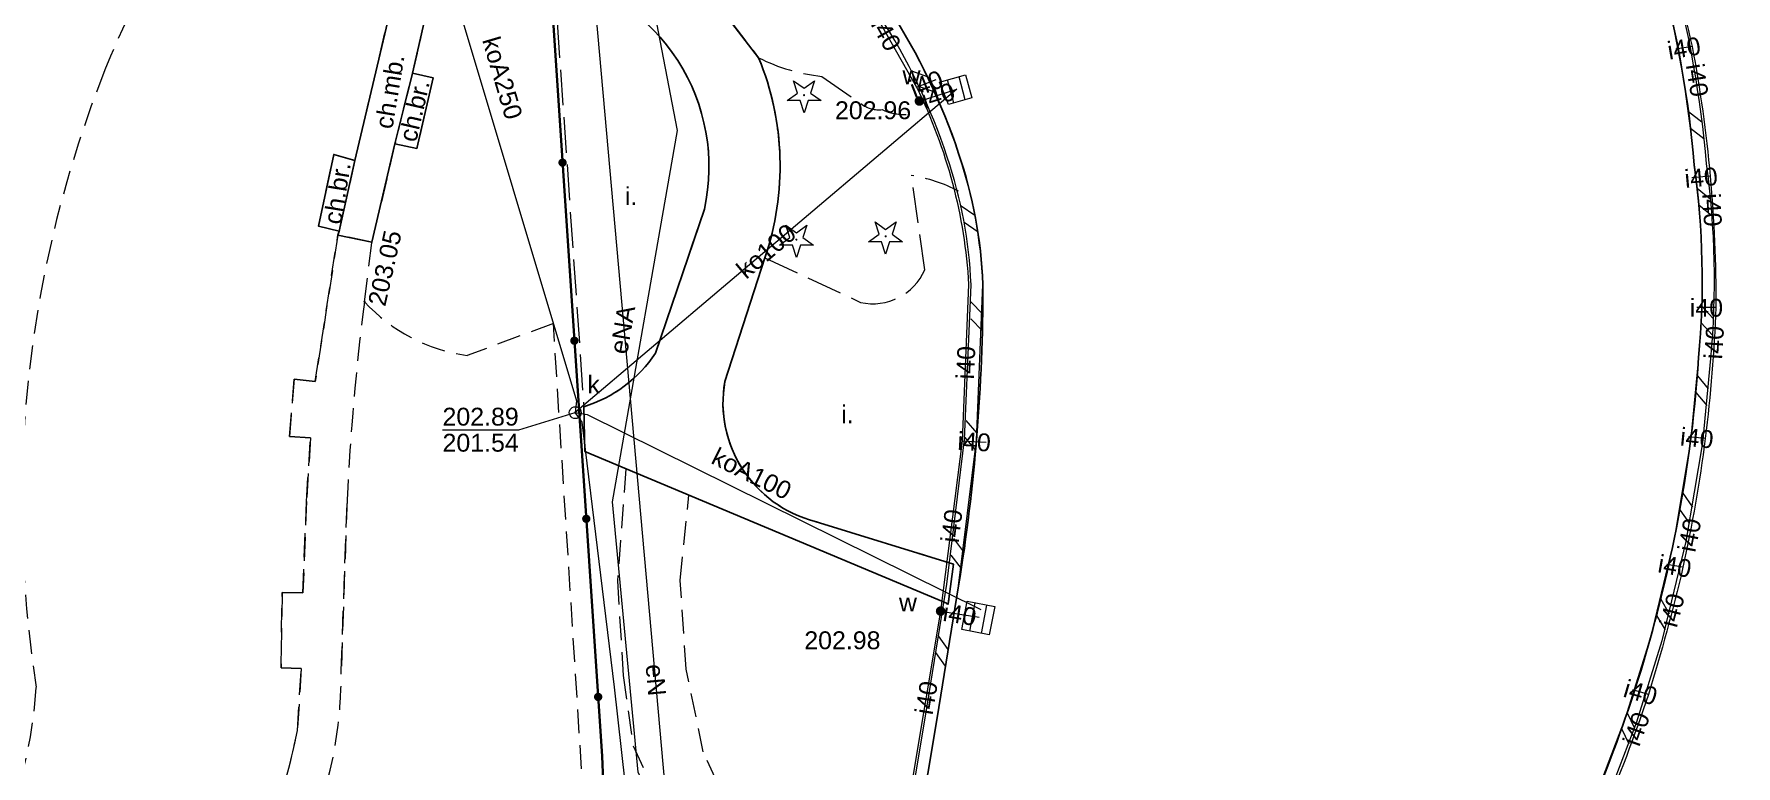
# Model space of a CAD drawing. Extents: x 0 to 7423283, y 0 to 5548300.
# Drawn here: x 7422171.1 to 7422242.7, y 5547860.3 to 5547891.1 of the extents above; entities that cross this region are included whole.
import ezdxf
from ezdxf.enums import TextEntityAlignment as Align

# ---------------------------------------------------------------- set-up
doc = ezdxf.new("R2010")
doc.units = 0
doc.linetypes.add('PRZER2-1', pattern=[3, 2, -1])
doc.linetypes.add('PRZER3-1', pattern=[4, 3, -1])
doc.layers.get('0').update_dxf_attribs({"linetype": 'CONTINUOUS', "lineweight": 13})
for name, color, linetype, lineweight, true_color in [('BUBS01', 7, 'CONTINUOUS', 25, 0x0a0909), ('BUBS04', 7, 'PRZER2-1', 18, 0x0a0909), ('OBOP01', 7, 'CONTINUOUS', 18, 0x008000), ('SUPE04', 1, 'CONTINUOUS', 18, 0xff0000), ('SUPE04_O', 1, 'CONTINUOUS', 18, 0xff0000), ('SUPI01', 7, 'CONTINUOUS', 18, 0x0a0909), ('SUPI01_O', 7, 'CONTINUOUS', 18, 0x0a0909), ('SUPK03', 7, 'CONTINUOUS', 18, 0x803300), ('SUPK03_O', 7, 'CONTINUOUS', 18, 0x803300), ('SUUS15', 7, 'CONTINUOUS', 18, 0xff9100), ('SUUS15_O', 7, 'CONTINUOUS', 18, 0xff9100)]:
    doc.layers.add(name, color=color, linetype=linetype, lineweight=lineweight, true_color=true_color)
for name, color, linetype, lineweight in [('BUIB02_01', 7, 'CONTINUOUS', 18), ('KTCR02', 7, 'PRZER2-1', 18), ('KTCR02_O', 7, 'PRZER2-1', 18), ('KTKR01', 7, 'CONTINUOUS', 25), ('KTOK05_01', 7, 'CONTINUOUS', 35), ('KTOK06', 7, 'CONTINUOUS', 18), ('KTPL01', 7, 'PRZER3-1', 18), ('KTPL01_O', 7, 'PRZER3-1', 18), ('RTPW02', 7, 'CONTINUOUS', 13), ('RTPW02_O', 7, 'CONTINUOUS', 13)]:
    doc.layers.add(name, color=color, linetype=linetype, lineweight=lineweight)
for name, color, linetype, true_color in [('SUPS01_05', 7, 'CONTINUOUS', 0x803300), ('SUPS01_05_O', 7, 'CONTINUOUS', 0x803300), ('SUPS01_08', 5, 'CONTINUOUS', 0x0000ff), ('SUPS01_08_O', 5, 'CONTINUOUS', 0x0000ff), ('SUUS25', 7, 'CONTINUOUS', 0x0a0909), ('SUUS25_O', 7, 'CONTINUOUS', 0x0a0909)]:
    doc.layers.add(name, color=color, linetype=linetype, true_color=true_color)
doc.styles.add('GEO-INFO', font='Arial')

# ---------------------------------------------------------------- blocks, each defined once
blk = doc.blocks.new('SPDIP')
blk.add_hatch(color=0).paths.add_polyline_path([(-0.09, 0), (-0.085595, -0.027812), (-0.072812, -0.052901), (-0.052901, -0.072812), (-0.027812, -0.085595), (0, -0.09), (0.027812, -0.085595), (0.052901, -0.072812), (0.072812, -0.052901), (0.085595, -0.027812), (0.09, 0), (0.085595, 0.027812), (0.072812, 0.052901), (0.052901, 0.072812), (0.027812, 0.085595), (0, 0.09), (-0.027812, 0.085595), (-0.052901, 0.072812), (-0.072812, 0.052901), (-0.085595, 0.027812)])
at = {"color": 0}
blk.add_lwpolyline([(0.177062, -0.544942), (-0.463555, -1.426676), (-0.463555, -0.336792), (-1.500096, 0), (-0.463555, 0.336792), (-0.463555, 1.426676), (0.177062, 0.544942), (1.213603, 0.881734), (0.572986, 0), (1.213603, -0.881734)], close=True, dxfattribs=at)
blk = doc.blocks.new('KOLO')
blk.add_hatch(color=0).paths.add_polyline_path([(0, 0.5), (-0.12941, 0.482963), (-0.25, 0.433013), (-0.353553, 0.353553), (-0.433013, 0.25), (-0.482963, 0.12941), (-0.5, 0), (-0.482963, -0.12941), (-0.433013, -0.25), (-0.353553, -0.353553), (-0.25, -0.433013), (-0.12941, -0.482963), (0, -0.5), (0.12941, -0.482963), (0.25, -0.433013), (0.353553, -0.353553), (0.433013, -0.25), (0.482963, -0.12941), (0.5, 0), (0.482963, 0.12941), (0.433013, 0.25), (0.353553, 0.353553), (0.25, 0.433013), (0.12941, 0.482963)])
blk = doc.blocks.new('OKRAG_PELNY')
at = {"color": 0}
blk.add_lwpolyline([(0.5, 0), (0.482963, -0.12941), (0.433013, -0.25), (0.353553, -0.353553), (0.25, -0.433013), (0.12941, -0.482963), (0, -0.5), (-0.12941, -0.482963), (-0.25, -0.433013), (-0.353553, -0.353553), (-0.433013, -0.25), (-0.482963, -0.12941), (-0.5, 0), (-0.482963, 0.12941), (-0.433013, 0.25), (-0.353553, 0.353553), (-0.25, 0.433013), (-0.12941, 0.482963), (0, 0.5), (0.12941, 0.482963), (0.25, 0.433013), (0.353553, 0.353553), (0.433013, 0.25), (0.482963, 0.12941)], close=True, dxfattribs=at)
blk = doc.blocks.new('BUIB02_01')
at = {"color": 0}
for points in [[(-1.205, -0.5), (-0.205, 0.5)], [(0.205, -0.5), (1.205, 0.5)]]:
    blk.add_lwpolyline(points, dxfattribs=at)

msp = doc.modelspace()

# ---------------------------------------------------------------- linework, layer by layer
at = {"layer": 'BUBS01', "color": 18, "linetype": 'Continuous', "lineweight": 25, "true_color": 0x0a0909, "elevation": 10.14}
for points in [[(7422239.49, 5547893.72, -0.043021), (7422240.92, 5547885.55, -0.057662), (7422241.1, 5547877.46, -0.034699), (7422240.07, 5547869.83, -0.049745), (7422236.75, 5547859, 0.003797)], [(7422207.11, 5547850.55), (7422209.09, 5547862.32), (7422209.99, 5547867.87, 0.040524), (7422211.01, 5547880.54, 0.072068), (7422209.99, 5547886.04, 0.062283), (7422207.09, 5547892.09, 0.058173)]]:
    msp.add_lwpolyline(points, format="xyb", dxfattribs=at)
at = {"layer": 'BUBS04', "color": 18, "linetype": 'PRZER2-1', "lineweight": 18, "ltscale": 0.5, "true_color": 0x0a0909, "elevation": 10.14}
for points in [[(7422178.834, 5547898.25, 0.054998), (7422174.09, 5547889.55, 0.135068), (7422171.21, 5547863.62, -0.302972), (7422158.65, 5547847.08)], [(7422180.65, 5547856.87, 0.056244), (7422182.19, 5547861.79), (7422182.35, 5547864.4), (7422181.5, 5547864.43), (7422181.55, 5547867.59), (7422182.42, 5547867.58), (7422182.57, 5547871.42), (7422182.74, 5547874.09), (7422181.86, 5547874.15), (7422182.05, 5547876.55), (7422182.94, 5547876.46), (7422183.89, 5547882.61), (7422183.94, 5547882.77), (7422183.08, 5547882.98), (7422183.72, 5547886), (7422184.61, 5547885.75), (7422185.92, 5547891.31)], [(7422194.42, 5547855.69), (7422192.95, 5547878.89), (7422189.32, 5547877.55, -0.17399), (7422185.01, 5547879.81, 0.02097), (7422184.28, 5547871.49), (7422184.03, 5547864.33, -0.088347), (7422183.02, 5547858.27)]]:
    msp.add_lwpolyline(points, format="xyb", dxfattribs=at)
at = {"layer": 'BUIB02_01', "color": 7, "linetype": 'Continuous', "lineweight": 18, "elevation": 10.18}
for points in [[(7422239.487, 5547893.723, -0.043867), (7422240.921, 5547885.555, -0.05737), (7422241.101, 5547877.459), (7422240.762, 5547873.943), (7422240.075, 5547869.83), (7422239.079, 5547865.697), (7422238.017, 5547862.311), (7422236.749, 5547858.996)], [(7422239.973, 5547893.837, -0.043804), (7422241.419, 5547885.605, -0.057315), (7422241.599, 5547877.421), (7422241.258, 5547873.877), (7422240.565, 5547869.73), (7422239.561, 5547865.563), (7422238.49, 5547862.147), (7422237.211, 5547858.804)], [(7422207.113, 5547850.546), (7422209.087, 5547862.319), (7422209.988, 5547867.875), (7422210.739, 5547873.98), (7422211.01, 5547880.534, 0.071421), (7422209.987, 5547886.039, 0.064025), (7422207.084, 5547892.098, 0.05717)], [(7422206.547, 5547850.194), (7422208.593, 5547862.401), (7422209.492, 5547867.945), (7422210.241, 5547874.02), (7422210.51, 5547880.526, 0.071354), (7422209.513, 5547885.881, 0.064113), (7422206.656, 5547891.842, 0.057177)]]:
    msp.add_lwpolyline(points, format="xyb", dxfattribs=at)
at = {"layer": 'KTCR02', "color": 7, "linetype": 'PRZER2-1', "lineweight": 18, "ltscale": 0.5, "elevation": 10.18}
for points in [[(7422185.32, 5547882.31), (7422183.89, 5547882.61), (7422183.94, 5547882.77), (7422184.61, 5547885.75), (7422185.92, 5547891.31), (7422186.43, 5547893.36), (7422186.65, 5547894.99), (7422188.22, 5547894.64), (7422187.03, 5547889.42), (7422186.29, 5547886.44)], [(7422187.21, 5547886.25), (7422186.29, 5547886.44), (7422187.03, 5547889.42), (7422187.89, 5547889.22)], [(7422183.94, 5547882.77), (7422183.08, 5547882.98), (7422183.72, 5547886), (7422184.61, 5547885.75)]]:
    msp.add_lwpolyline(points, close=True, dxfattribs=at)
for points in [[(7422197.69, 5547895.12), (7422201.58, 5547890.06, -0.182737), (7422201.84, 5547881.65), (7422200.16, 5547876.46, 0.392944), (7422203.96, 5547870.58), (7422209.77, 5547868.78), (7422209.55, 5547867.11), (7422194.28, 5547873.51), (7422194.23, 5547875.4, 0.172126), (7422197.25, 5547877.65), (7422199.3, 5547883.7, 0.415294), (7422192.97, 5547893.55)], [(7422183.02, 5547858.27, 0.088347), (7422184.03, 5547864.33), (7422184.28, 5547871.49, -0.02097), (7422185.01, 5547879.81), (7422185.32, 5547882.31), (7422183.89, 5547882.61), (7422182.94, 5547876.46), (7422182.05, 5547876.55), (7422181.86, 5547874.15), (7422182.74, 5547874.09), (7422182.57, 5547871.42), (7422182.42, 5547867.58), (7422181.55, 5547867.59), (7422181.5, 5547864.43), (7422182.35, 5547864.4), (7422182.19, 5547861.79, -0.031606), (7422181.46, 5547858.98, -0.014061)]]:
    msp.add_lwpolyline(points, format="xyb", dxfattribs=at)
msp.add_lwpolyline([(7422200.46, 5547858.26), (7422199.25, 5547860.9), (7422198.54, 5547864.37), (7422198.28, 5547868.1), (7422198.65, 5547871.679), (7422196, 5547872.789), (7422195.65, 5547868.08), (7422195.88, 5547864.1), (7422196.31, 5547861.15), (7422198.5, 5547856.28)], dxfattribs=at)
at = {"layer": 'KTKR01', "color": 7, "linetype": 'Continuous', "lineweight": 25, "elevation": 10.18}
for points in [[(7422188.33, 5547895.12), (7422188.22, 5547894.64), (7422187.03, 5547889.42), (7422186.29, 5547886.44), (7422185.32, 5547882.31), (7422183.89, 5547882.61), (7422183.94, 5547882.77), (7422184.61, 5547885.75), (7422185.92, 5547891.31), (7422186.43, 5547893.36), (7422186.85, 5547895.42), (7422184.31, 5547896.27), (7422184.97, 5547898.02, 0.204541), (7422182.74, 5547901.69)], [(7422200.73, 5547899.47, 0.056865), (7422198.77, 5547898.86, 0.436134), (7422197.69, 5547895.12), (7422201.58, 5547890.06, -0.182737), (7422201.84, 5547881.65), (7422200.16, 5547876.46, 0.392944), (7422203.96, 5547870.58), (7422209.77, 5547868.78), (7422209.55, 5547867.11), (7422194.28, 5547873.51), (7422194.23, 5547875.4, 0.172126), (7422197.25, 5547877.65), (7422199.3, 5547883.7, 0.415294), (7422192.97, 5547893.55)]]:
    msp.add_lwpolyline(points, format="xyb", dxfattribs=at)
for points in [[(7422187.03, 5547889.42), (7422187.89, 5547889.22), (7422187.21, 5547886.25), (7422186.29, 5547886.44)], [(7422184.61, 5547885.75), (7422183.72, 5547886), (7422183.08, 5547882.98), (7422183.94, 5547882.77)]]:
    msp.add_lwpolyline(points, dxfattribs=at)
at = {"layer": 'KTOK05_01', "color": 7, "linetype": 'Continuous', "lineweight": 35, "elevation": 10.18}
msp.add_lwpolyline([(7422188.22, 5547894.64), (7422192.81, 5547893.53), (7422195, 5547860.71), (7422195.05, 5547859.68), (7422195.17, 5547858.1)], dxfattribs=at)
at = {"layer": 'KTOK06', "color": 7, "linetype": 'Continuous', "lineweight": 18, "elevation": 10.18}
for points in [[(7422210.28, 5547889.34), (7422210.55, 5547888.38), (7422209.567, 5547888.093), (7422209.368, 5547888.589), (7422209.181, 5547889.031)], [(7422211.51, 5547867), (7422211.28, 5547865.81), (7422210.13, 5547866.031), (7422210.344, 5547867.225)]]:
    msp.add_lwpolyline(points, close=True, dxfattribs=at)
at = {"layer": 'KTOK06', "color": 7, "linetype": 'Continuous', "lineweight": 18, "elevation": 10.18, "flags": 128}
for points in [[(7422210.261, 5547888.296), (7422210.01, 5547889.264)], [(7422209.781, 5547888.156), (7422209.528, 5547889.129)], [(7422210.456, 5547865.968), (7422210.685, 5547867.159)], [(7422210.947, 5547865.874), (7422211.176, 5547867.064)]]:
    msp.add_lwpolyline(points, dxfattribs=at)
at = {"layer": 'KTPL01', "color": 7, "linetype": 'PRZER3-1', "lineweight": 18, "ltscale": 0.5, "elevation": 10.18}
for points in [[(7422200.73, 5547899.47, 0.056865), (7422198.77, 5547898.86, 0.436134), (7422197.69, 5547895.12), (7422201.58, 5547890.06, 0.090833), (7422204.24, 5547889.28), (7422205.94, 5547888.09, 0.175227), (7422206.77, 5547887.88, 0.117758), (7422207.79, 5547887.68)], [(7422209.77, 5547868.78), (7422203.96, 5547870.58, -0.392944), (7422200.16, 5547876.46), (7422201.84, 5547881.65), (7422205.87, 5547879.78, 0.355923), (7422208.57, 5547881.15), (7422208, 5547885.11, -0.086865), (7422209.99, 5547884.45)]]:
    msp.add_lwpolyline(points, format="xyb", dxfattribs=at)
msp.add_lwpolyline([(7422192.97, 5547893.55), (7422194.23, 5547875.4, 0.172126), (7422197.25, 5547877.65), (7422199.3, 5547883.7, 0.415294)], format="xyb", close=True, dxfattribs=at)
at = {"layer": 'SUPE04', "color": 1, "linetype": 'Continuous', "lineweight": 18, "true_color": 0xff0000, "elevation": 10.18}
for points in [[(7422172.31, 5547940.63), (7422174.14, 5547940.27), (7422173.81, 5547939.27), (7422171.63, 5547933.95), (7422169.67, 5547928.37), (7422167.11, 5547918.38), (7422167.02, 5547917.6), (7422166.82, 5547908.04), (7422175.84, 5547905.07), (7422185.67, 5547901.72), (7422187.09, 5547901.31), (7422194.32, 5547898.92), (7422195.51, 5547897.03), (7422196.25, 5547895.64), (7422196.64, 5547894.87), (7422198.16, 5547887.01), (7422195.42, 5547871.4), (7422196.5, 5547860.04), (7422202.45, 5547849.18), (7422202.72, 5547842.63), (7422207.93, 5547839.61)], [(7422288.39, 5547765.01), (7422236.05, 5547778.7), (7422233.92, 5547779.89), (7422226.55, 5547782.27), (7422214.88, 5547784.78), (7422210.55, 5547790.04), (7422207.94, 5547794.51), (7422212.37, 5547809.88), (7422212.13, 5547810.53), (7422212.29, 5547811.96), (7422215.28, 5547825.1), (7422200.33, 5547829.49), (7422194.18, 5547898.34), (7422189.77, 5547899.64)]]:
    msp.add_lwpolyline(points, dxfattribs=at)
at = {"layer": 'SUPI01', "color": 18, "linetype": 'Continuous', "lineweight": 18, "true_color": 0x0a0909, "elevation": 10.18}
for points in [[(7422239.63, 5547895.91, 0.006806), (7422240.83, 5547890.54)], [(7422240.83, 5547890.54, -0.02276), (7422241.59, 5547885.08)], [(7422208.22, 5547888.82, -0.100334), (7422210.41, 5547880.53), (7422210.14, 5547873.97)], [(7422241.59, 5547885.08, -0.023097), (7422241.83, 5547879.57)], [(7422241.83, 5547879.57, -0.021246), (7422241.38, 5547874.06)], [(7422241.38, 5547874.06, -0.022392), (7422240.44, 5547868.65)], [(7422240.44, 5547868.65, -0.018565), (7422238.99, 5547863.31)], [(7422238.99, 5547863.31, -0.022395), (7422237.02, 5547858.15)]]:
    msp.add_lwpolyline(points, format="xyb", dxfattribs=at)
for points in [[(7422205.69, 5547893.29), (7422208.22, 5547888.82)], [(7422240.83, 5547890.54), (7422240.14, 5547890.42)], [(7422208.22, 5547888.82), (7422209.04, 5547889.14)], [(7422208.34, 5547888.24), (7422209.91, 5547888.74)], [(7422241.59, 5547885.08), (7422240.82, 5547885.01)], [(7422241.83, 5547879.57), (7422241.03, 5547879.57)], [(7422210.14, 5547873.97), (7422209.23, 5547866.81)], [(7422210.14, 5547873.97), (7422211.15, 5547873.91)], [(7422241.38, 5547874.06), (7422240.68, 5547874.13)], [(7422240.44, 5547868.65), (7422239.76, 5547868.77)], [(7422209.23, 5547866.81), (7422208.01, 5547859.53), (7422208.81, 5547859.39)], [(7422209.23, 5547866.81), (7422210.85, 5547866.55)], [(7422238.99, 5547863.31), (7422238.34, 5547863.5)]]:
    msp.add_lwpolyline(points, dxfattribs=at)
at = {"layer": 'SUPK03', "color": 36, "linetype": 'Continuous', "lineweight": 18, "true_color": 0x803300, "elevation": 10.18}
for points in [[(7422188.57, 5547893.5), (7422193.92, 5547875.65), (7422193.87, 5547875.15)], [(7422209.91, 5547888.74), (7422193.87, 5547875.15)], [(7422193.87, 5547875.15), (7422194.37, 5547875.07), (7422210.92, 5547866.88)], [(7422216.18, 5547823.55), (7422209.82, 5547824.88), (7422200.13, 5547828.21), (7422199.73, 5547828.5), (7422199.52, 5547828.98), (7422196.86, 5547851.64), (7422195.52, 5547863.62), (7422194.16, 5547874.75), (7422193.87, 5547875.15)]]:
    msp.add_lwpolyline(points, dxfattribs=at)
at = {"layer": 'SUPS01_05_O', "color": 36, "linetype": 'Continuous', "lineweight": 9, "true_color": 0x803300, "elevation": 10.8, "flags": 128}
for points in [[(7422188.29, 5547874.433), (7422191.493, 5547874.432), (7422193.87, 5547875.15)], [(7422188.29, 5547874.433), (7422191.493, 5547874.432)]]:
    msp.add_lwpolyline(points, dxfattribs=at)

# ---------------------------------------------------------------- block references
at = {"layer": 'BUIB02_01', "color": 7, "lineweight": 18, "xscale": 0.5, "yscale": 0.5}
for p, rotation in [((7422208.503, 5547889.057, 10.18), 115.6038027910172), ((7422240.997, 5547887.239, 10.18), 276.9491716266114), ((7422241.35, 5547884.011, 10.18), 275.2887818962319), ((7422210.449, 5547883.281, 10.18), 100.53681191835), ((7422210.749, 5547879.193, 10.18), 89.05021340614148), ((7422241.461, 5547879.016, 10.18), 267.244770875159), ((7422241.246, 5547876.076, 10.18), 264.9164163984088), ((7422210.506, 5547874.199, 10.18), 85.37916528449955), ((7422240.579, 5547871.123, 10.18), 259.7669294280888), ((7422209.944, 5547869.232, 10.18), 81.70811716285763), ((7422239.599, 5547866.663, 10.18), 255.4012788912928), ((7422209.29, 5547865.135, 10.18), 80.78897345513221), ((7422238.132, 5547861.885, 10.18), 250.4672887163358)]:
    msp.add_blockref('BUIB02_01', p, dxfattribs=dict(at, rotation=rotation))
at = {"layer": 'KTOK05_01', "color": 7, "lineweight": 35, "xscale": 0.35, "yscale": 0.35, "rotation": 90}
for p in [(7422193.336, 5547885.654, 10.18), (7422193.835, 5547878.171, 10.18), (7422194.334, 5547870.688, 10.18), (7422194.834, 5547863.204, 10.18)]:
    msp.add_blockref('KOLO', p, dxfattribs=at)
at = {"layer": 'OBOP01', "color": 96, "lineweight": 18, "true_color": 0x008000, "xscale": 0.5, "yscale": 0.5, "rotation": 90}
for p in [(7422203.49, 5547888.49, 10.12), (7422203.17, 5547882.42, 10.12), (7422206.92, 5547882.56, 10.12)]:
    msp.add_blockref('SPDIP', p, dxfattribs=at)
at = {"layer": 'RTPW02', "color": 7, "lineweight": 13, "xscale": 0.09, "yscale": 0.09, "rotation": 90}
msp.add_blockref('KOLO', (7422185.01, 5547879.81, 10.2), dxfattribs=at)
at = {"layer": 'SUPS01_05', "color": 36, "lineweight": 5, "true_color": 0x803300, "xscale": 0.09, "yscale": 0.09, "rotation": 90}
msp.add_blockref('KOLO', (7422193.87, 5547875.15, 10.24), dxfattribs=at)
at = {"layer": 'SUPS01_08', "color": 5, "lineweight": 5, "true_color": 0x0000ff, "xscale": 0.09, "yscale": 0.09, "rotation": 90}
for p in [(7422208.34, 5547888.24, 10.24), (7422209.23, 5547866.81, 10.24)]:
    msp.add_blockref('KOLO', p, dxfattribs=at)
at = {"layer": 'SUUS15', "color": 36, "lineweight": 18, "true_color": 0x803300, "xscale": 0.5, "yscale": 0.5, "rotation": 90}
msp.add_blockref('OKRAG_PELNY', (7422193.87, 5547875.15, 10.24), dxfattribs=at)
at = {"layer": 'SUUS25', "color": 18, "lineweight": 5, "true_color": 0x0a0909, "xscale": 0.4, "yscale": 0.4, "rotation": 359.9997925898467}
for p in [(7422208.34, 5547888.24, 10.24), (7422209.23, 5547866.81, 10.24)]:
    msp.add_blockref('KOLO', p, dxfattribs=at)

# ---------------------------------------------------------------- texts
at = {"layer": 'KTCR02_O', "color": 7, "linetype": 'Continuous', "lineweight": 0, "style": 'GEO-INFO'}
for s, rotation, p in [('ch.mb.', 80.49579, (7422186.055, 5547888.646, 10.8)), ('ch.br.', 77.09945, (7422187.09, 5547887.84, 10.8)), ('ch.br.', 80.81505, (7422183.845, 5547884.379, 10.8))]:
    msp.add_text(s, height=0.75, rotation=rotation, dxfattribs=at).set_placement(p, align=Align.MIDDLE)
at = {"layer": 'KTPL01_O', "color": 7, "linetype": 'Continuous', "lineweight": 0, "style": 'GEO-INFO'}
for p in [(7422196.221, 5547884.27, 10.8), (7422205.317, 5547875.098, 10.8)]:
    msp.add_text('i.', height=0.75, dxfattribs=at).set_placement(p, align=Align.MIDDLE)
at = {"layer": 'RTPW02_O', "color": 7, "linetype": 'Continuous', "lineweight": 0, "style": 'GEO-INFO'}
msp.add_text('203.05', height=0.75, rotation=77.34494, dxfattribs=at).set_placement((7422185.879, 5547879.578, 10.8))
at = {"layer": 'SUPE04_O', "color": 1, "linetype": 'Continuous', "lineweight": 0, "true_color": 0xff0000, "style": 'GEO-INFO'}
msp.add_text('eNA', height=0.75, rotation=80.20596, dxfattribs=at).set_placement((7422196.05, 5547877.57, 10.8))
msp.add_text('eN', height=0.75, rotation=275.10438, dxfattribs=at).set_placement((7422197.255, 5547863.915, 10.8), align=Align.MIDDLE)
at = {"layer": 'SUPI01_O', "color": 18, "linetype": 'Continuous', "lineweight": 0, "true_color": 0x0a0909, "style": 'GEO-INFO'}
for rotation, p in [(299.50967, (7422206.955, 5547891.055, 10.8)), (9.86581, (7422240.485, 5547890.48, 10.8)), (21.31791, (7422208.63, 5547888.98, 10.8)), (279.17469, (7422241.059, 5547889.123, 10.8)), (17.66519, (7422209.125, 5547888.49, 10.8)), (5.19443, (7422241.205, 5547885.045, 10.8)), (273.78246, (7422241.683, 5547883.668, 10.8)), (86.46395, (7422241.739, 5547878.095, 10.8)), (87.64312, (7422210.275, 5547877.25, 10.8)), (356.60029, (7422210.645, 5547873.94, 10.8)), (354.28941, (7422241.03, 5547874.095, 10.8)), (82.75683, (7422209.685, 5547870.39, 10.8)), (78.87022, (7422240.707, 5547870.008, 10.8)), (349.99202, (7422240.1, 5547868.71, 10.8)), (350.88214, (7422210.04, 5547866.68, 10.8)), (75.50814, (7422239.975, 5547866.852, 10.8)), (80.48663, (7422208.62, 5547863.17, 10.8)), (343.70595, (7422238.665, 5547863.405, 10.8)), (70.24498, (7422238.472, 5547861.866, 10.8))]:
    msp.add_text('i40', height=0.75, rotation=rotation, dxfattribs=at).set_placement(p, align=Align.MIDDLE)
msp.add_text('i40', height=0.75, dxfattribs=at).set_placement((7422241.43, 5547879.57, 10.8), align=Align.MIDDLE)
at = {"layer": 'SUPK03_O', "color": 36, "linetype": 'Continuous', "lineweight": 0, "true_color": 0x803300, "style": 'GEO-INFO'}
for s, rotation, p in [('koA250', 286.38933, (7422189.95, 5547890.81, 10.8)), ('koA100', 333.62137, (7422199.53, 5547873.04, 10.8))]:
    msp.add_text(s, height=0.75, rotation=rotation, dxfattribs=at).set_placement(p)
msp.add_text('ko100', height=0.75, rotation=40.27317, dxfattribs=at).set_placement((7422201.89, 5547881.945, 10.8), align=Align.MIDDLE)
at = {"layer": 'SUPS01_05_O', "color": 36, "linetype": 'Continuous', "lineweight": 0, "true_color": 0x803300, "style": 'GEO-INFO'}
for s, p in [('202.89', (7422188.29, 5547874.605)), ('201.54', (7422188.29, 5547873.51))]:
    msp.add_text(s, height=0.75, rotation=359.99979, dxfattribs=at).set_placement(p)
at = {"layer": 'SUPS01_08_O', "color": 5, "linetype": 'Continuous', "lineweight": 0, "true_color": 0x0000ff, "style": 'GEO-INFO'}
for s, p in [('202.96', (7422204.79, 5547887.48, 10.8)), ('202.98', (7422203.5, 5547865.21, 10.8))]:
    msp.add_text(s, height=0.75, rotation=359.99979, dxfattribs=at).set_placement(p)
at = {"layer": 'SUUS15_O', "color": 36, "linetype": 'Continuous', "lineweight": 0, "true_color": 0x803300, "style": 'GEO-INFO'}
msp.add_text('k', height=0.75, rotation=359.99979, dxfattribs=at).set_placement((7422194.38, 5547875.96, 10.8))
at = {"layer": 'SUUS25_O', "color": 18, "linetype": 'Continuous', "lineweight": 0, "true_color": 0x0a0909, "style": 'GEO-INFO'}
for p in [(7422207.63, 5547888.95, 10.8), (7422207.48, 5547866.8, 10.8)]:
    msp.add_text('w', height=0.75, rotation=359.99979, dxfattribs=at).set_placement(p)

doc.saveas('drawing.dxf')
